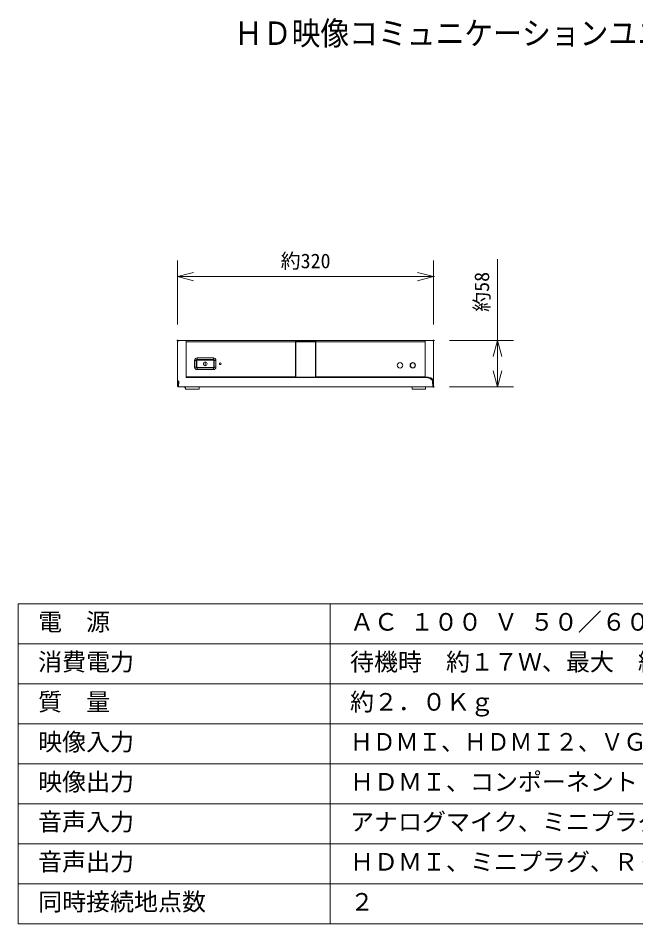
# Model space of a CAD drawing. Units: millimetres, scale not verified. Extents: x -63 to 62, y -56 to 57.
# Drawn here: x -62.5 to 14.7, y -56.5 to 56.7 of the extents above; entities that cross this region are included whole.
import ezdxf
from ezdxf.enums import TextEntityAlignment as Align

# ---------------------------------------------------------------- set-up
doc = ezdxf.new("R2010")
doc.units = ezdxf.units.MM
doc.header["$LTSCALE"] = 0.125
doc.header["$PDMODE"] = 32
doc.header["$PDSIZE"] = 0.0625
for name, color, linetype, lineweight in [('0-0_0', 7, 'Continuous', 18), ('0-1_WAKU', 1, 'Continuous', 18), ('0-5_GAIKEI', 7, 'Continuous', 18), ('0-6_SUNPO', 7, 'Continuous', 18)]:
    doc.layers.add(name, color=color, linetype=linetype, lineweight=lineweight)
doc.layers.add('0-2_MOJI1', color=7, linetype='Continuous')
doc.layers.add('0-4_DEFPOINTS', color=7, linetype='Continuous')
doc.styles.add('ＭＳ ゴシック', font='')
doc.styles.get('ＭＳ ゴシック').set_extended_font_data('MS Gothic')

# ---------------------------------------------------------------- blocks, each defined once
blk = doc.blocks.new('_OPEN30')
at = {"layer": '0-0_0'}
blk.add_line((0, 0), (-1, 0), dxfattribs=at)
blk.add_lwpolyline([(-1, 0.26795), (0, 0), (-1, -0.26795)], dxfattribs=at)
blk = doc.blocks.new('D5')
at = {"layer": '0-4_DEFPOINTS'}
for p in [(-17.4046, 15.0871), (-9.4046, 15.0871), (-17.4046, 9.2871)]:
    blk.add_point(p, dxfattribs=at)
at = {"layer": '0-6_SUNPO'}
for p, q in [((-9.4046, 15.0871), (-9.4046, 25.2537)), ((-15.4046, 15.0871), (-7.4046, 15.0871)), ((-9.4046, 11.2871), (-9.4046, 13.0871)), ((-15.4046, 9.2871), (-7.4046, 9.2871))]:
    blk.add_line(p, q, dxfattribs=at)
at = {"layer": '0-6_SUNPO', "xscale": 2, "yscale": 2}
for p, rotation in [((-9.4046, 15.0871), 89.99982), ((-9.4046, 9.2871), 269.99982)]:
    blk.add_blockref('_OPEN30', p, dxfattribs=dict(at, rotation=rotation))
at = {"layer": '0-6_SUNPO', "style": 'ＭＳ ゴシック'}
blk.add_text('約58', height=1.833, rotation=90, dxfattribs=at).set_placement((-9.9046, 18.6704), align=Align.BOTTOM_LEFT)
blk = doc.blocks.new('D4')
at = {"layer": '0-4_DEFPOINTS'}
for p in [(-17.3962, 23.0714), (-49.3962, 15.0714), (-17.3962, 15.0714)]:
    blk.add_point(p, dxfattribs=at)
at = {"layer": '0-6_SUNPO'}
for p, q in [((-49.3962, 17.0714), (-49.3962, 25.0714)), ((-17.3962, 17.0714), (-17.3962, 25.0714)), ((-47.3962, 23.0714), (-19.3962, 23.0714))]:
    blk.add_line(p, q, dxfattribs=at)
at = {"layer": '0-6_SUNPO', "xscale": 2, "yscale": 2, "rotation": 180}
blk.add_blockref('_OPEN30', (-49.3962, 23.0714), dxfattribs=at)
at = {"layer": '0-6_SUNPO', "xscale": 2, "yscale": 2}
blk.add_blockref('_OPEN30', (-17.3962, 23.0714), dxfattribs=at)
at = {"layer": '0-6_SUNPO', "style": 'ＭＳ ゴシック'}
blk.add_text('約320', height=1.833, dxfattribs=at).set_placement((-36.5212, 23.5714), align=Align.BOTTOM_LEFT)

msp = doc.modelspace()

# ---------------------------------------------------------------- linework, layer by layer
at = {"layer": '0-1_WAKU', "color": 4}
for p, q in [((-62.5078, -16.4988), (-62.5078, -56.4988)), ((-62.5078, -16.4988), (62.4922, -16.4988)), ((-23.5078, -56.4988), (-23.5078, -16.4988)), ((-62.5078, -56.4988), (62.4922, -56.4988))]:
    msp.add_line(p, q, dxfattribs=at)
at = {"layer": '0-1_WAKU'}
for p, q in [((-62.5078, -21.4988), (62.4922, -21.4988)), ((62.4922, -26.4988), (-62.5078, -26.4988)), ((-62.5078, -31.4988), (62.4922, -31.4988)), ((-62.5078, -36.4988), (62.4922, -36.4988)), ((-62.5078, -41.4988), (62.4922, -41.4988)), ((-62.5078, -46.4988), (62.4922, -46.4988)), ((-62.5078, -51.4988), (62.4922, -51.4988))]:
    msp.add_line(p, q, dxfattribs=at)
at = {"layer": '0-5_GAIKEI'}
for p, q in [((-42.5581, 10.7332), (-42.5581, 16.3332)), ((-10.6581, 16.4332), (-42.4581, 16.4332)), ((-10.5581, 16.3332), (-10.5581, 10.7332)), ((-10.6681, 10.6332), (-42.4482, 10.6332))]:
    msp.add_line(p, q, dxfattribs=at)
at = {"layer": '0-5_GAIKEI', "color": 1}
for p, q in [((-42.5082, 16.2832), (-42.5481, 16.3232)), ((-41.5085, 16.2603), (-41.5085, 16.4332)), ((-27.8201, 16.2603), (-27.8201, 11.8845)), ((-27.8181, 16.3635), (-27.8192, 16.3602)), ((-27.8181, 12.8556), (-27.8181, 16.3635)), ((-27.8181, 16.3635), (-27.7809, 16.3635)), ((-27.8006, 16.3435), (-27.8006, 11.8535)), ((-27.799, 16.3418), (-27.8006, 16.3435)), ((-27.799, 16.3418), (-27.7975, 16.2552)), ((-27.7806, 16.3635), (-25.3356, 16.3635)), ((-27.7789, 16.3617), (-27.7806, 16.3635)), ((-27.7791, 16.3617), (-27.7774, 16.2635)), ((-27.7789, 16.3617), (-25.3372, 16.3617)), ((-27.7775, 11.8535), (-27.7775, 16.2635)), ((-27.7774, 16.2635), (-25.3388, 16.2635)), ((-25.3372, 16.3617), (-25.3389, 16.2635)), ((-25.3374, 16.3617), (-25.3356, 16.3635)), ((-25.3354, 16.3635), (-25.2981, 16.3635)), ((-25.3173, 16.3418), (-25.3188, 16.2552)), ((-25.3188, 11.8535), (-25.3188, 16.2552)), ((-25.3173, 16.3418), (-25.3156, 16.3435)), ((-25.3156, 11.8535), (-25.3156, 16.3435)), ((-25.2981, 16.3635), (-25.2981, 12.8556)), ((-25.2981, 16.3635), (-25.2971, 16.3602)), ((-25.2962, 16.2603), (-25.2962, 11.8845)), ((-11.6078, 16.2603), (-25.2962, 16.2603)), ((-11.6078, 16.4332), (-11.6078, 16.2603)), ((-11.6078, 11.8845), (-11.6078, 16.2603)), ((-10.6081, 16.2832), (-10.5681, 16.3232)), ((-40.2281, 13.9492), (-40.4379, 13.9492)), ((-40.4379, 13.1172), (-40.4379, 13.9492)), ((-40.2281, 13.9609), (-40.2281, 13.1054)), ((-40.17, 13.1413), (-40.17, 13.925)), ((-40.1181, 14.0671), (-40.1181, 14.2689)), ((-40.1181, 14.2689), (-38.0981, 14.2689)), ((-38.1031, 14.0672), (-40.1131, 14.0672)), ((-40.1, 13.995), (-38.1163, 13.995)), ((-39.1083, 13.6679), (-39.1083, 13.3704)), ((-38.0981, 14.0671), (-38.0981, 14.2689)), ((-38.0463, 13.925), (-38.0463, 13.1413)), ((-37.9832, 13.9492), (-37.7783, 13.9492)), ((-37.9831, 13.9472), (-37.9831, 13.1192)), ((-37.7783, 13.9492), (-37.7783, 13.1172)), ((-40.2281, 13.1172), (-40.4379, 13.1172)), ((-40.1181, 13.0042), (-40.1181, 12.7974)), ((-38.0981, 13.0042), (-40.1181, 13.0042)), ((-38.0981, 12.7974), (-40.1181, 12.7974)), ((-38.1163, 13.0713), (-40.1, 13.0713)), ((-38.0981, 13.0042), (-38.0981, 12.7974)), ((-37.9832, 13.1172), (-37.7783, 13.1172)), ((-27.8181, 12.8556), (-27.8006, 12.8556)), ((-27.8157, 12.8532), (-27.8181, 12.8556)), ((-27.8157, 12.8532), (-27.8157, 12.0532)), ((-27.8157, 12.8532), (-27.8006, 12.8532)), ((-25.3156, 12.8556), (-25.2981, 12.8556)), ((-25.3156, 12.8532), (-25.3006, 12.8532)), ((-25.3006, 12.8532), (-25.2981, 12.8556)), ((-25.3006, 12.8532), (-25.3006, 12.0532)), ((-42.5432, 10.738), (-42.5082, 11.4308)), ((-42.4433, 10.6492), (-42.4082, 11.342)), ((-41.5085, 11.7957), (-41.5085, 11.8845)), ((-41.5085, 11.8845), (-27.8201, 11.8845)), ((-41.5085, 11.7957), (-11.6078, 11.7957)), ((-27.8201, 11.8845), (-27.82, 11.8512)), ((-27.8199, 11.8514), (-27.82, 11.8366)), ((-27.82, 11.8513), (-27.82, 11.8366)), ((-25.2963, 11.8366), (-27.82, 11.8366)), ((-27.8181, 11.8532), (-27.8199, 11.8514)), ((-25.2964, 11.8514), (-27.8199, 11.8514)), ((-27.8006, 12.0532), (-27.8157, 12.0532)), ((-27.8006, 11.8535), (-27.7975, 11.8535)), ((-25.3006, 12.0532), (-25.3156, 12.0532)), ((-25.3156, 12.0507), (-25.2981, 12.0507)), ((-25.3006, 12.0532), (-25.2981, 12.0507)), ((-25.2981, 11.8532), (-25.2964, 11.8514)), ((-25.2964, 11.8514), (-25.2963, 11.8366)), ((-25.2962, 11.8845), (-25.2963, 11.8512)), ((-25.2963, 11.8513), (-25.2963, 11.8366)), ((-25.2962, 11.8845), (-11.6078, 11.8845)), ((-11.6078, 11.7957), (-11.6078, 11.8845)), ((-10.673, 10.6492), (-10.7081, 11.342)), ((-10.5731, 10.738), (-10.6081, 11.4308)), ((-41.6481, 10.6332), (-41.6481, 10.5332)), ((-41.5581, 10.5332), (-41.6481, 10.5332)), ((-41.5581, 10.6332), (-41.5581, 10.3332)), ((-41.5581, 10.3332), (-39.8581, 10.3332)), ((-39.8581, 10.6332), (-39.8581, 10.3332)), ((-13.2581, 10.6332), (-13.2581, 10.3332)), ((-13.2581, 10.3332), (-11.5581, 10.3332)), ((-11.5581, 10.6332), (-11.5581, 10.3332)), ((-10.6581, 10.6332), (-10.8971, 10.6332))]:
    msp.add_line(p, q, dxfattribs=at)
for points in [[(-41.5085, 11.8845), (-41.5085, 16.2603), (-27.8201, 16.2603)], [(-27.7775, 11.8535), (-27.7975, 11.8535), (-27.7975, 16.2552)], [(-27.7775, 11.8535), (-25.3388, 11.8535), (-25.3388, 16.2635)], [(-27.8157, 12.0532), (-27.8181, 12.0507), (-27.8006, 12.0507)], [(-25.2981, 12.0507), (-25.2981, 11.8532), (-27.8181, 11.8532), (-27.8181, 12.0507)], [(-25.3156, 11.8535), (-25.3188, 11.8535), (-25.3388, 11.8535)]]:
    msp.add_lwpolyline(points, dxfattribs=at)
for centre, radius in [((-39.1082, 13.5189), 0.2356), ((-37.2281, 13.5332), 0.116), ((-14.7581, 13.3332), 0.34), ((-13.1581, 13.3332), 0.34), ((-13.1581, 13.3332), 0.3)]:
    msp.add_circle(centre, radius, dxfattribs=at)
at = {"layer": '0-5_GAIKEI'}
for centre, start, end in [((-42.4581, 16.3332), 90, 180), ((-10.6581, 16.3332), 0, 90), ((-42.4581, 10.7332), 180, 270), ((-10.6581, 10.7332), 270, 0)]:
    msp.add_arc(centre, 0.1, start, end, dxfattribs=at)
at = {"layer": '0-5_GAIKEI', "color": 1}
for centre, radius, start, end in [((-27.7806, 16.3435), 0.02, 89.99643, 180.00354), ((-27.7789, 16.3416), 0.0201, 89.87987, 179.25152), ((-25.3374, 16.3416), 0.0201, 0.74453, 89.43924), ((-25.3356, 16.3435), 0.02, 359.99646, 90.00357), ((-40.1181, 13.9492), 0.3198, 89.99956, 179.99857), ((-40.1246, 13.9617), 0.1035, 157.47816, 180.43915), ((-40.1135, 13.9474), 0.1196, 125.35925, 153.20571), ((-40.1131, 13.9471), 0.12, 89.99967, 125.41011), ((-40.1, 13.925), 0.07, 89.99902, 180.00099), ((-38.1163, 13.925), 0.07, 359.99902, 90.00099), ((-38.1031, 13.9471), 0.12, 54.58989, 90.00033), ((-38.0981, 13.9492), 0.3198, 359.99306, 90.00337), ((-38.1028, 13.9474), 0.1196, 26.79429, 54.64075), ((-38.1031, 13.9472), 0.12, 0.00012, 26.84352), ((-40.1182, 13.1171), 0.3198, 179.99306, 270.00336), ((-40.1246, 13.1046), 0.1035, 179.56085, 202.52184), ((-40.1135, 13.1189), 0.1196, 206.79429, 234.64075), ((-40.1206, 13.126), 0.1218, 239.30379, 271.13716), ((-40.1, 13.1413), 0.07, 179.99902, 270.00099), ((-38.1163, 13.1413), 0.07, 269.99902, 0.00099), ((-38.0981, 13.1172), 0.3198, 269.99956, 359.99857), ((-38.0957, 13.126), 0.1218, 268.86284, 300.69621), ((-38.1028, 13.1189), 0.1196, 305.35925, 333.20571), ((-38.1031, 13.1192), 0.12, 333.15648, 359.99988)]:
    msp.add_arc(centre, radius, start, end, dxfattribs=at)
for centre, major_axis, ratio, start_param, end_param in [((-11.6078, 11.4186), (1, 0), 0.465847, 0.02617967, 1.5707818), ((-11.6078, 11.3298), (0.9, 0), 0.517607, 0.02617843, 1.57078969)]:
    msp.add_ellipse(centre, major_axis=major_axis, ratio=ratio, start_param=start_param, end_param=end_param, dxfattribs=at)

# ---------------------------------------------------------------- block references
at = {"layer": '0-6_SUNPO'}
for name in ['D4', 'D5']:
    msp.add_blockref(name, (6.8381, 1.346), dxfattribs=at)

# ---------------------------------------------------------------- texts
at = {"layer": '0-2_MOJI1', "style": 'ＭＳ ゴシック'}
for s, height, width, p in [('ＨＤ映像コミュニケーションユニット', 2.933, 0.9, (-35.5078, 52.5012)), ('ＨＤＭＩ、ＨＤＭＩ２、ＶＧＡミニＤ－Ｓｕｂ１５Ｐ', 2.199, 0.95, (-21.0078, -35.4988))]:
    msp.add_text(s, height=height, dxfattribs=dict(at, width=width)).set_placement(p, align=Align.BOTTOM_LEFT)
for s, p in [('電\u3000源', (-60.0078, -20.4988)), ('ＡＣ １００ Ｖ ５０／６０ Ｈｚ', (-21.0078, -20.4988)), ('消費電力', (-60.0078, -25.4988)), ('待機時\u3000約１７Ｗ、最大\u3000約２３Ｗ', (-21.0078, -25.4988)), ('質\u3000量', (-60.0078, -30.4988)), ('約２．０Ｋｇ', (-21.0078, -30.4988)), ('映像入力', (-60.0078, -35.4988)), ('映像出力', (-60.0078, -40.4988)), ('ＨＤＭＩ、コンポーネント', (-21.0078, -40.4988)), ('音声入力', (-60.0078, -45.4988)), ('アナログマイク、ミニプラグ、ＲＣＡ', (-21.0078, -45.4988)), ('音声出力', (-60.0078, -50.4988)), ('ＨＤＭＩ、ミニプラグ、ＲＣＡ', (-21.0078, -50.4988)), ('同時接続地点数', (-60.0078, -55.4988)), ('２', (-21.0078, -55.4988))]:
    msp.add_text(s, height=2.199, dxfattribs=at).set_placement(p, align=Align.BOTTOM_LEFT)

doc.saveas('drawing.dxf')
